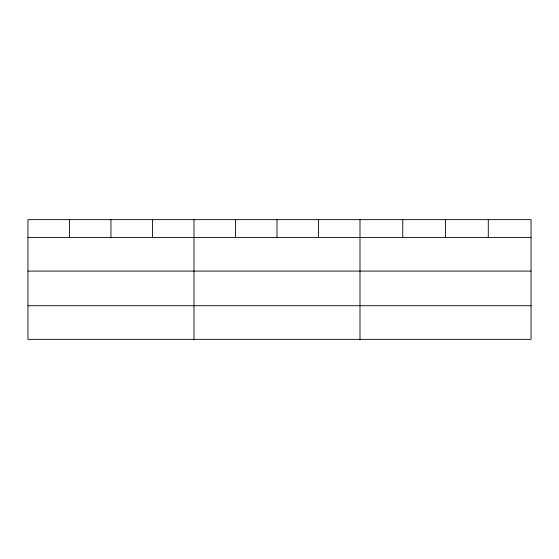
<?xml version="1.0" encoding="UTF-8"?>
<svg xmlns="http://www.w3.org/2000/svg" width="559" height="559" viewBox="0 0 559 559"><rect width="100%" height="100%" fill="white"/><g stroke="black" fill="none" stroke-linecap="round" stroke-linejoin="round"><path stroke-width="0.84" d="M531.05 271.087L531.05 219.652L27.95 219.652L27.95 339.348L531.05 339.348L531.05 271.087L27.95 271.087M27.95 237.47L531.05 237.47M27.95 305.724L531.05 305.724M488.286 219.652L488.286 237.47M445.523 219.652L445.523 237.47M402.759 219.652L402.759 237.47M359.996 219.652L359.996 339.348M318.49 219.652L318.49 237.47M276.984 219.652L276.984 237.47M235.479 219.652L235.479 237.47M193.973 219.652L193.973 339.348M152.467 219.652L152.467 237.47M110.962 219.652L110.962 237.47M69.456 219.652L69.456 237.47"/></g></svg>
